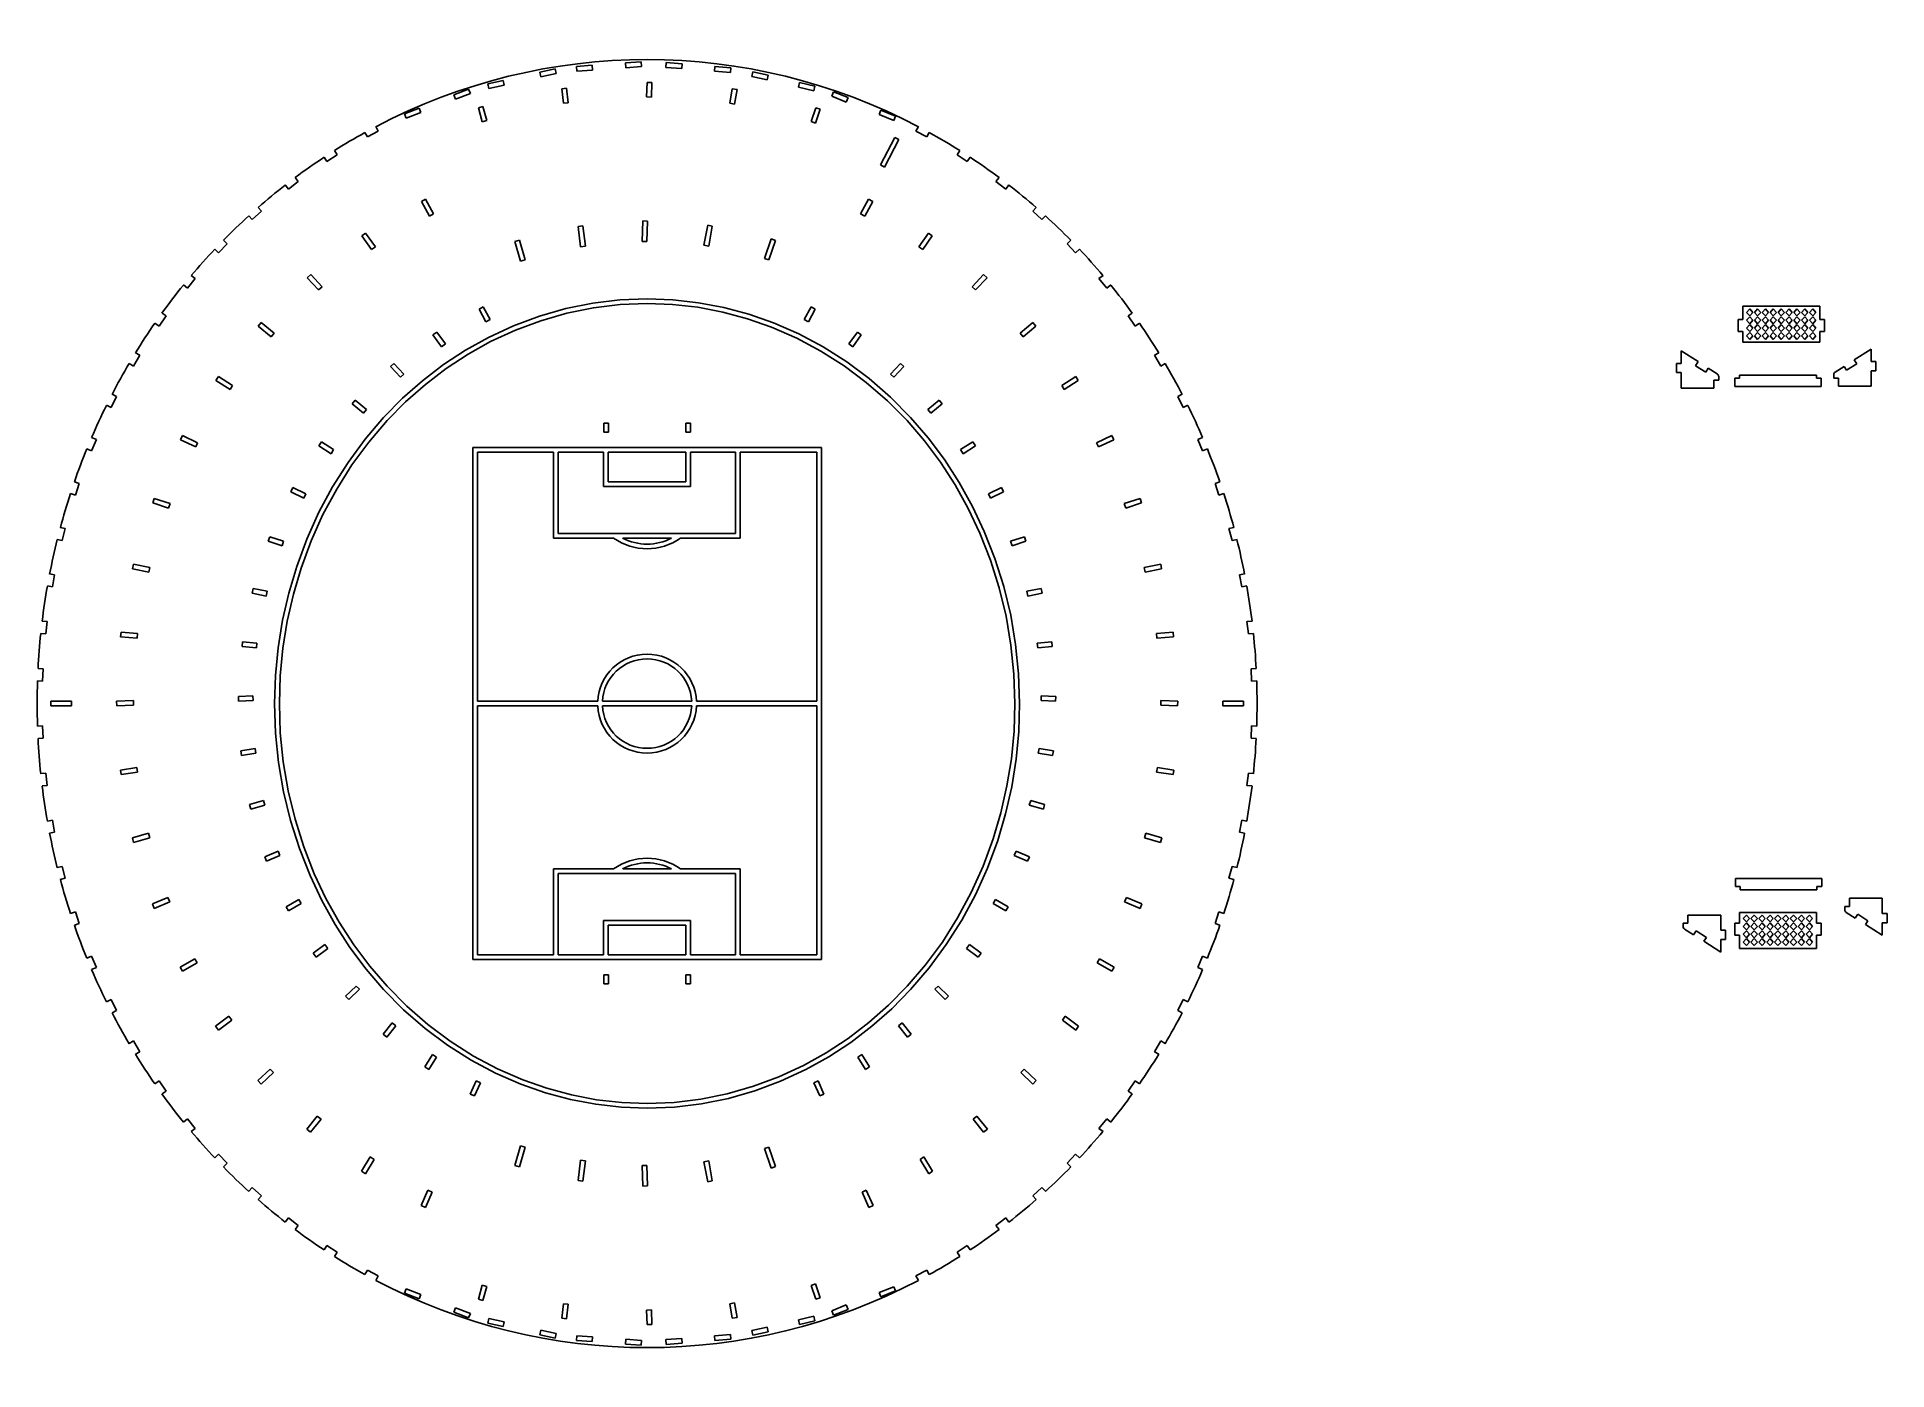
# Model space of a CAD drawing. Extents: x -458 to 716, y -303 to 544.
import ezdxf

# ---------------------------------------------------------------- set-up
doc = ezdxf.new("R2010")
doc.units = 0

msp = doc.modelspace()

# ---------------------------------------------------------------- linework, layer by layer
at = {"color": 7, "linetype": 'Continuous'}
for p, q in [((-129.3, 523.8), (-139, 521.6)), ((-139, 521.6), (-138.4, 518.6)), ((-138.4, 518.6), (-128.6, 520.8)), ((-128.6, 520.8), (-129.3, 523.8)), ((-105.7, 526), (-115.7, 525.3)), ((-115.7, 525.3), (-115.5, 522.3)), ((-115.5, 522.3), (-105.5, 523)), ((-105.5, 523), (-105.7, 526)), ((-74.7, 528.2), (-84.6, 527.5)), ((-84.6, 527.5), (-84.4, 524.5)), ((-84.4, 524.5), (-74.4, 525.2)), ((-74.4, 525.2), (-74.7, 528.2)), ((-58.7, 527.7), (-58.9, 524.7)), ((-58.9, 524.7), (-48.9, 523.9)), ((-48.7, 526.9), (-58.7, 527.7)), ((-48.9, 523.9), (-48.7, 526.9)), ((-27.8, 525.3), (-28, 522.3)), ((-28, 522.3), (-18, 521.5)), ((-17.8, 524.5), (-27.8, 525.3)), ((-18, 521.5), (-17.8, 524.5)), ((-3.7, 521.9), (-4.4, 519)), ((-4.4, 519), (5.3, 516.7)), ((6, 519.7), (-3.7, 521.9)), ((5.3, 516.7), (6, 519.7)), ((-184.2, 510.9), (-193.6, 507.3)), ((-193.6, 507.3), (-192.5, 504.5)), ((-192.5, 504.5), (-183.1, 508.1)), ((-183.1, 508.1), (-184.2, 510.9)), ((-162.3, 516.4), (-172, 514.2)), ((-172, 514.2), (-171.4, 511.3)), ((-171.4, 511.3), (-161.6, 513.5)), ((-161.6, 513.5), (-162.3, 516.4)), ((-122.1, 511.5), (-125.1, 511.1)), ((-125.1, 511.1), (-124, 501.9)), ((-121, 502.2), (-122.1, 511.5)), ((-70.9, 515.2), (-71.2, 505.9)), ((-71.2, 505.9), (-68.2, 505.8)), ((-67.9, 515.1), (-70.9, 515.2)), ((-68.2, 505.8), (-67.9, 515.1)), ((-16.8, 511.1), (-18.4, 502)), ((-13.8, 510.6), (-16.8, 511.1)), ((-15.5, 501.4), (-13.8, 510.6)), ((25.8, 515.1), (25.2, 512.2)), ((25.2, 512.2), (34.9, 509.9)), ((35.6, 512.8), (25.8, 515.1)), ((34.9, 509.9), (35.6, 512.8)), ((47.4, 509.2), (46.3, 506.4)), ((46.3, 506.4), (55.6, 502.7)), ((56.7, 505.5), (47.4, 509.2)), ((55.6, 502.7), (56.7, 505.5)), ((-215.7, 498.8), (-225, 495.2)), ((-225, 495.2), (-223.9, 492.4)), ((-223.9, 492.4), (-214.6, 496)), ((-214.6, 496), (-215.7, 498.8)), ((-175.1, 499.9), (-178, 499.1)), ((-178, 499.1), (-175.6, 490.1)), ((-172.7, 490.9), (-175.1, 499.9)), ((-124, 501.9), (-121, 502.2)), ((-18.4, 502), (-15.5, 501.4)), ((36.2, 499.1), (33.2, 490.3)), ((36, 489.3), (39, 498.1)), ((39, 498.1), (36.2, 499.1)), ((77.6, 497.5), (76.5, 494.7)), ((76.5, 494.7), (85.8, 491)), ((86.9, 493.8), (77.6, 497.5)), ((85.8, 491), (86.9, 493.8)), ((-250.1, 483.4), (-248.5, 480.5)), ((-248.5, 480.5), (-241.6, 484.2)), ((-241.6, 484.2), (-243.2, 487.1)), ((-175.6, 490.1), (-172.7, 490.9)), ((33.2, 490.3), (36, 489.3)), ((99.8, 484.2), (101.4, 487.1)), ((106.7, 480.5), (99.8, 484.2)), ((108.3, 483.4), (106.7, 480.5)), ((-267.6, 469.2), (-269.4, 471.9)), ((86.3, 480.2), (77.2, 462.7)), ((79.8, 461.3), (88.9, 478.8)), ((88.9, 478.8), (86.3, 480.2)), ((125.9, 469.2), (127.6, 471.9)), ((-276, 467.7), (-274.2, 464.9)), ((-274.2, 464.9), (-267.6, 469.2)), ((77.2, 462.7), (79.8, 461.3)), ((132.4, 464.9), (125.9, 469.2)), ((134.2, 467.7), (132.4, 464.9)), ((-300.6, 450), (-298.6, 447.4)), ((-298.6, 447.4), (-292.4, 452.2)), ((-292.4, 452.2), (-294.4, 454.8)), ((150.6, 452.2), (152.6, 454.8)), ((156.8, 447.4), (150.6, 452.2)), ((158.8, 450), (156.8, 447.4)), ((-315.7, 433.3), (-317.9, 435.7)), ((-214.1, 439.5), (-211.5, 440.9)), ((-209.1, 430.1), (-214.1, 439.5)), ((-211.5, 440.9), (-206.5, 431.6)), ((69.7, 440.9), (64.7, 431.6)), ((67.4, 430.1), (72.4, 439.5)), ((72.4, 439.5), (69.7, 440.9)), ((174, 433.3), (176.2, 435.7)), ((-323.8, 430.5), (-321.6, 428.1)), ((-321.6, 428.1), (-315.7, 433.3)), ((-206.5, 431.6), (-209.1, 430.1)), ((-111.7, 424), (-114.6, 423.7)), ((-114.6, 423.7), (-113.1, 410.8)), ((-110.1, 411.1), (-111.7, 424)), ((-73.6, 427.2), (-74, 414.2)), ((-70.6, 427.1), (-73.6, 427.2)), ((-71, 414.1), (-70.6, 427.1)), ((-32.4, 424.5), (-34.8, 411.7)), ((-29.5, 423.9), (-32.4, 424.5)), ((-31.8, 411.2), (-29.5, 423.9)), ((64.7, 431.6), (67.4, 430.1)), ((179.8, 428.1), (174, 433.3)), ((182, 430.5), (179.8, 428.1)), ((-343, 407), (-337.6, 412.7)), ((-337.6, 412.7), (-339.9, 414.9)), ((-252, 417.7), (-249.6, 419.4)), ((-245.8, 409.1), (-252, 417.7)), ((-249.6, 419.4), (-243.4, 410.8)), ((-151.9, 415), (-154.8, 414.2)), ((-154.8, 414.2), (-151.3, 401.6)), ((-148.4, 402.4), (-151.9, 415)), ((-113.1, 410.8), (-110.1, 411.1)), ((-74, 414.2), (-71, 414.1)), ((-34.8, 411.7), (-31.8, 411.2)), ((7.9, 415.7), (3.7, 403.4)), ((6.5, 402.5), (10.7, 414.8)), ((10.7, 414.8), (7.9, 415.7)), ((107.8, 419.4), (101.6, 410.8)), ((104.1, 409.1), (110.2, 417.7)), ((110.2, 417.7), (107.8, 419.4)), ((195.8, 412.7), (198.2, 414.9)), ((201.2, 407), (195.8, 412.7)), ((-345.4, 409.3), (-343, 407)), ((-243.4, 410.8), (-245.8, 409.1)), ((-151.3, 401.6), (-148.4, 402.4)), ((3.7, 403.4), (6.5, 402.5)), ((101.6, 410.8), (104.1, 409.1)), ((203.6, 409.3), (201.2, 407)), ((-362.8, 384.4), (-357.8, 390.5)), ((-357.8, 390.5), (-360.3, 392.5)), ((-286.7, 391.1), (-284.5, 393.2)), ((-279.5, 383.3), (-286.7, 391.1)), ((-284.5, 393.2), (-277.3, 385.4)), ((142.8, 393.2), (135.5, 385.4)), ((137.7, 383.3), (145, 391.1)), ((145, 391.1), (142.8, 393.2)), ((216, 390.5), (218.6, 392.5)), ((221, 384.4), (216, 390.5)), ((-365.3, 386.5), (-362.8, 384.4)), ((-277.3, 385.4), (-279.5, 383.3)), ((135.5, 385.4), (137.7, 383.3)), ((223.5, 386.5), (221, 384.4)), ((-376.3, 366.8), (-380.8, 360.3)), ((-378.9, 368.6), (-376.3, 366.8)), ((-177.6, 371.2), (-175, 372.7)), ((-173.3, 363.1), (-177.6, 371.2)), ((-175, 372.7), (-170.6, 364.5)), ((-170.6, 364.5), (-173.3, 363.1)), ((33.2, 372.7), (28.9, 364.5)), ((28.9, 364.5), (31.5, 363.1)), ((31.5, 363.1), (35.9, 371.2)), ((35.9, 371.2), (33.2, 372.7)), ((234.5, 366.8), (237.2, 368.6)), ((239, 360.3), (234.5, 366.8)), ((621.9, 364.6), (621.9, 356.9)), ((624.9, 364.6), (621.9, 364.6)), ((624.9, 373.1), (624.9, 364.6)), ((673.7, 373.1), (624.9, 373.1)), ((629.2, 371.3), (627.2, 369.1)), ((627.2, 369.1), (629.2, 366.9)), ((629.2, 366.3), (627.2, 364.1)), ((631.2, 369.1), (629.2, 371.3)), ((629.2, 366.9), (631.2, 369.1)), ((631.2, 364.1), (629.2, 366.3)), ((634.2, 371.3), (632.2, 369.1)), ((632.2, 369.1), (634.2, 366.9)), ((634.2, 366.3), (632.2, 364.1)), ((636.2, 369.1), (634.2, 371.3)), ((634.2, 366.9), (636.2, 369.1)), ((636.2, 364.1), (634.2, 366.3)), ((639.2, 371.3), (637.2, 369.1)), ((637.2, 369.1), (639.2, 366.9)), ((639.2, 366.3), (637.2, 364.1)), ((641.2, 369.1), (639.2, 371.3)), ((639.2, 366.9), (641.2, 369.1)), ((641.2, 364.1), (639.2, 366.3)), ((644.2, 371.3), (642.2, 369.1)), ((642.2, 369.1), (644.2, 366.9)), ((644.2, 366.3), (642.2, 364.1)), ((646.2, 369.1), (644.2, 371.3)), ((644.2, 366.9), (646.2, 369.1)), ((646.2, 364.1), (644.2, 366.3)), ((649.2, 371.3), (647.2, 369.1)), ((647.2, 369.1), (649.2, 366.9)), ((649.2, 366.3), (647.2, 364.1)), ((651.2, 369.1), (649.2, 371.3)), ((649.2, 366.9), (651.2, 369.1)), ((651.2, 364.1), (649.2, 366.3)), ((654.2, 371.3), (652.2, 369.1)), ((652.2, 369.1), (654.2, 366.9)), ((654.2, 366.3), (652.2, 364.1)), ((656.2, 369.1), (654.2, 371.3)), ((654.2, 366.9), (656.2, 369.1)), ((656.2, 364.1), (654.2, 366.3)), ((659.2, 371.3), (657.2, 369.1)), ((657.2, 369.1), (659.2, 366.9)), ((659.2, 366.3), (657.2, 364.1)), ((661.2, 369.1), (659.2, 371.3)), ((659.2, 366.9), (661.2, 369.1)), ((661.2, 364.1), (659.2, 366.3)), ((664.2, 371.3), (662.2, 369.1)), ((662.2, 369.1), (664.2, 366.9)), ((664.2, 366.3), (662.2, 364.1)), ((666.2, 369.1), (664.2, 371.3)), ((664.2, 366.9), (666.2, 369.1)), ((666.2, 364.1), (664.2, 366.3)), ((669.2, 371.3), (667.2, 369.1)), ((667.2, 369.1), (669.2, 366.9)), ((669.2, 366.3), (667.2, 364.1)), ((671.2, 369.1), (669.2, 371.3)), ((669.2, 366.9), (671.2, 369.1)), ((671.2, 364.1), (669.2, 366.3)), ((673.7, 364.6), (673.7, 373.1)), ((673.7, 364.6), (676.7, 364.6)), ((676.7, 356.9), (676.7, 364.6)), ((-380.8, 360.3), (-383.5, 362.2)), ((-317.8, 360.3), (-315.9, 362.6)), ((-309.6, 353.5), (-317.8, 360.3)), ((-315.9, 362.6), (-307.7, 355.8)), ((-307.7, 355.8), (-309.6, 353.5)), ((-206.9, 354.8), (-204.4, 356.6)), ((-201.5, 347.3), (-206.9, 354.8)), ((-204.4, 356.6), (-199, 349.1)), ((62.7, 356.6), (57.3, 349.1)), ((59.7, 347.3), (65.1, 354.8)), ((65.1, 354.8), (62.7, 356.6)), ((174.1, 362.6), (165.9, 355.8)), ((165.9, 355.8), (167.8, 353.5)), ((167.8, 353.5), (176, 360.3)), ((176, 360.3), (174.1, 362.6)), ((241.7, 362.2), (239, 360.3)), ((624.9, 356.9), (621.9, 356.9)), ((624.9, 356.9), (624.9, 350.2)), ((627.2, 364.1), (629.2, 361.9)), ((629.2, 361.3), (627.2, 359.1)), ((627.2, 359.1), (629.2, 356.9)), ((629.2, 356.3), (627.2, 354.1)), ((627.2, 354.1), (629.2, 351.9)), ((629.2, 361.9), (631.2, 364.1)), ((631.2, 359.1), (629.2, 361.3)), ((629.2, 356.9), (631.2, 359.1)), ((631.2, 354.1), (629.2, 356.3)), ((629.2, 351.9), (631.2, 354.1)), ((632.2, 364.1), (634.2, 361.9)), ((634.2, 361.3), (632.2, 359.1)), ((632.2, 359.1), (634.2, 356.9)), ((634.2, 356.3), (632.2, 354.1)), ((632.2, 354.1), (634.2, 351.9)), ((634.2, 361.9), (636.2, 364.1)), ((636.2, 359.1), (634.2, 361.3)), ((634.2, 356.9), (636.2, 359.1)), ((636.2, 354.1), (634.2, 356.3)), ((634.2, 351.9), (636.2, 354.1)), ((637.2, 364.1), (639.2, 361.9)), ((639.2, 361.3), (637.2, 359.1)), ((637.2, 359.1), (639.2, 356.9)), ((639.2, 356.3), (637.2, 354.1)), ((637.2, 354.1), (639.2, 351.9)), ((639.2, 361.9), (641.2, 364.1)), ((641.2, 359.1), (639.2, 361.3)), ((639.2, 356.9), (641.2, 359.1)), ((641.2, 354.1), (639.2, 356.3)), ((639.2, 351.9), (641.2, 354.1)), ((642.2, 364.1), (644.2, 361.9)), ((644.2, 361.3), (642.2, 359.1)), ((642.2, 359.1), (644.2, 356.9)), ((644.2, 356.3), (642.2, 354.1)), ((642.2, 354.1), (644.2, 351.9)), ((644.2, 361.9), (646.2, 364.1)), ((646.2, 359.1), (644.2, 361.3)), ((644.2, 356.9), (646.2, 359.1)), ((646.2, 354.1), (644.2, 356.3)), ((644.2, 351.9), (646.2, 354.1)), ((647.2, 364.1), (649.2, 361.9)), ((649.2, 361.3), (647.2, 359.1)), ((647.2, 359.1), (649.2, 356.9)), ((649.2, 356.3), (647.2, 354.1)), ((647.2, 354.1), (649.2, 351.9)), ((649.2, 361.9), (651.2, 364.1)), ((651.2, 359.1), (649.2, 361.3)), ((649.2, 356.9), (651.2, 359.1)), ((651.2, 354.1), (649.2, 356.3)), ((649.2, 351.9), (651.2, 354.1)), ((652.2, 364.1), (654.2, 361.9)), ((654.2, 361.3), (652.2, 359.1)), ((652.2, 359.1), (654.2, 356.9)), ((654.2, 356.3), (652.2, 354.1)), ((652.2, 354.1), (654.2, 351.9)), ((654.2, 361.9), (656.2, 364.1)), ((656.2, 359.1), (654.2, 361.3)), ((654.2, 356.9), (656.2, 359.1)), ((656.2, 354.1), (654.2, 356.3)), ((654.2, 351.9), (656.2, 354.1)), ((657.2, 364.1), (659.2, 361.9)), ((659.2, 361.3), (657.2, 359.1)), ((657.2, 359.1), (659.2, 356.9)), ((659.2, 356.3), (657.2, 354.1)), ((657.2, 354.1), (659.2, 351.9)), ((659.2, 361.9), (661.2, 364.1)), ((661.2, 359.1), (659.2, 361.3)), ((659.2, 356.9), (661.2, 359.1)), ((661.2, 354.1), (659.2, 356.3)), ((659.2, 351.9), (661.2, 354.1)), ((662.2, 364.1), (664.2, 361.9)), ((664.2, 361.3), (662.2, 359.1)), ((662.2, 359.1), (664.2, 356.9)), ((664.2, 356.3), (662.2, 354.1)), ((662.2, 354.1), (664.2, 351.9)), ((664.2, 361.9), (666.2, 364.1)), ((666.2, 359.1), (664.2, 361.3)), ((664.2, 356.9), (666.2, 359.1)), ((666.2, 354.1), (664.2, 356.3)), ((664.2, 351.9), (666.2, 354.1)), ((667.2, 364.1), (669.2, 361.9)), ((669.2, 361.3), (667.2, 359.1)), ((667.2, 359.1), (669.2, 356.9)), ((669.2, 356.3), (667.2, 354.1)), ((667.2, 354.1), (669.2, 351.9)), ((669.2, 361.9), (671.2, 364.1)), ((671.2, 359.1), (669.2, 361.3)), ((669.2, 356.9), (671.2, 359.1)), ((671.2, 354.1), (669.2, 356.3)), ((669.2, 351.9), (671.2, 354.1)), ((673.7, 356.9), (676.7, 356.9)), ((673.7, 350.2), (673.7, 356.9)), ((-392.9, 341.8), (-397, 335)), ((-395.7, 343.4), (-392.9, 341.8)), ((-199, 349.1), (-201.5, 347.3)), ((57.3, 349.1), (59.7, 347.3)), ((251.2, 341.8), (254, 343.4)), ((255.2, 335), (251.2, 341.8)), ((585.7, 336.6), (585.7, 344.6)), ((585.7, 344.6), (596.4, 337.8)), ((624.9, 350.2), (673.7, 350.2)), ((706.3, 345.8), (695.6, 338.9)), ((706.3, 337.8), (706.3, 345.8)), ((-397, 335), (-399.8, 336.7)), ((-233.8, 334.6), (-231.6, 336.6)), ((-227.5, 327.9), (-233.8, 334.6)), ((-231.6, 336.6), (-225.3, 329.9)), ((-225.3, 329.9), (-227.5, 327.9)), ((89.9, 336.6), (83.6, 329.9)), ((83.6, 329.9), (85.8, 327.9)), ((85.8, 327.9), (92.1, 334.6)), ((92.1, 334.6), (89.9, 336.6)), ((258, 336.7), (255.2, 335)), ((582.7, 336.6), (582.7, 330.8)), ((582.7, 336.6), (585.7, 336.6)), ((582.7, 330.8), (585.7, 330.8)), ((585.7, 321), (585.7, 330.8)), ((594.8, 335.2), (596.4, 337.8)), ((601.3, 331.1), (594.8, 335.2)), ((602.9, 333.6), (601.3, 331.1)), ((602.9, 333.6), (608.6, 330)), ((671.6, 329.3), (622.7, 329.3)), ((622.7, 329.3), (622.7, 327.2)), ((671.6, 329.3), (671.6, 327.2)), ((682.6, 329.5), (682.6, 327.3)), ((689.1, 334.8), (683.5, 331.2)), ((689.1, 334.8), (690.7, 332.3)), ((690.7, 332.3), (697.2, 336.4)), ((697.2, 336.4), (695.6, 338.9)), ((709.3, 337.8), (706.3, 337.8)), ((709.3, 331.9), (706.3, 331.9)), ((706.3, 322.2), (706.3, 331.9)), ((709.3, 331.9), (709.3, 337.8)), ((-344.7, 325.8), (-343.1, 328.3)), ((-335.7, 320.1), (-344.7, 325.8)), ((-343.1, 328.3), (-334.1, 322.6)), ((-334.1, 322.6), (-335.7, 320.1)), ((201.3, 328.3), (192.4, 322.6)), ((192.4, 322.6), (194, 320.1)), ((194, 320.1), (202.9, 325.8)), ((202.9, 325.8), (201.3, 328.3)), ((606.5, 321), (585.7, 321)), ((606.5, 326.1), (609.5, 326.1)), ((606.5, 326.1), (606.5, 321)), ((609.5, 328.3), (609.5, 326.1)), ((619.7, 327.2), (619.7, 322)), ((622.7, 327.2), (619.7, 327.2)), ((674.6, 322), (619.7, 322)), ((674.6, 327.2), (671.6, 327.2)), ((674.6, 322), (674.6, 327.2)), ((685.6, 327.3), (682.6, 327.3)), ((685.6, 322.2), (685.6, 327.3)), ((706.3, 322.2), (685.6, 322.2)), ((-411.2, 308.6), (-414.2, 310.1)), ((-407.7, 315.6), (-411.2, 308.6)), ((-410.6, 317.1), (-407.7, 315.6)), ((-258.1, 310.9), (-256.2, 313.3)), ((-251, 305.1), (-258.1, 310.9)), ((-256.2, 313.3), (-249.1, 307.4)), ((-249.1, 307.4), (-251, 305.1)), ((114.5, 313.3), (107.3, 307.4)), ((107.3, 307.4), (109.3, 305.1)), ((109.3, 305.1), (116.4, 310.9)), ((116.4, 310.9), (114.5, 313.3)), ((266, 315.6), (268.9, 317.1)), ((269.5, 308.6), (266, 315.6)), ((272.4, 310.1), (269.5, 308.6)), ((-95.3, 298.8), (-98.3, 298.8)), ((-98.3, 298.8), (-98.3, 292.9)), ((-95.3, 292.9), (-95.3, 298.8)), ((-43.4, 298.8), (-46.4, 298.8)), ((-46.4, 298.8), (-46.4, 292.9)), ((-43.4, 292.9), (-43.4, 298.8)), ((-423.6, 281.2), (-426.6, 282.4)), ((-423.6, 289.7), (-420.6, 288.4)), ((-420.6, 288.4), (-423.6, 281.2)), ((-367.1, 288.2), (-365.9, 290.9)), ((-357.5, 283.6), (-367.1, 288.2)), ((-365.9, 290.9), (-356.3, 286.3)), ((-356.3, 286.3), (-357.5, 283.6)), ((-279.3, 284.3), (-277.7, 286.8)), ((-271.6, 279.3), (-279.3, 284.3)), ((-277.7, 286.8), (-270, 281.9)), ((-181.6, 283.2), (39.8, 283.2)), ((-181.6, 283.2), (-181.6, -41.9)), ((-98.3, 292.9), (-95.3, 292.9)), ((-46.4, 292.9), (-43.4, 292.9)), ((39.8, 283.2), (39.8, -41.9)), ((136, 286.8), (128.2, 281.9)), ((129.8, 279.3), (137.6, 284.3)), ((137.6, 284.3), (136, 286.8)), ((224.1, 290.9), (214.5, 286.3)), ((214.5, 286.3), (215.8, 283.6)), ((215.8, 283.6), (225.4, 288.2)), ((225.4, 288.2), (224.1, 290.9)), ((278.8, 288.4), (281.8, 289.7)), ((281.8, 281.2), (278.8, 288.4)), ((284.9, 282.4), (281.8, 281.2)), ((-270, 281.9), (-271.6, 279.3)), ((-178.6, 280.2), (-178.6, 122.1)), ((-178.6, 280.2), (-130.4, 280.2)), ((-130.4, 280.2), (-130.4, 225.7)), ((-127.4, 280.2), (-127.4, 228.7)), ((-127.4, 280.2), (-98.6, 280.2)), ((-98.6, 280.2), (-98.6, 258.4)), ((-95.6, 280.2), (-95.6, 261.4)), ((-95.6, 280.2), (-46.4, 280.2)), ((-46.4, 261.4), (-46.4, 280.2)), ((-43.4, 280.2), (-14.8, 280.2)), ((-43.4, 258.4), (-43.4, 280.2)), ((-14.8, 228.7), (-14.8, 280.2)), ((-11.8, 225.7), (-11.8, 280.2)), ((-11.8, 280.2), (36.8, 280.2)), ((36.8, 280.2), (36.8, 122.1)), ((128.2, 281.9), (129.8, 279.3)), ((-434.5, 261.4), (-431.4, 260.4)), ((-431.4, 260.4), (-433.9, 253)), ((-95.6, 261.4), (-46.4, 261.4)), ((289.7, 260.4), (292.8, 261.4)), ((292.2, 253), (289.7, 260.4)), ((-433.9, 253), (-437, 254)), ((-384.8, 248.1), (-383.9, 250.9)), ((-374.8, 244.7), (-384.8, 248.1)), ((-383.9, 250.9), (-373.8, 247.6)), ((-373.8, 247.6), (-374.8, 244.7)), ((-297.2, 255), (-295.9, 257.8)), ((-288.8, 251.1), (-297.2, 255)), ((-295.9, 257.8), (-287.6, 253.8)), ((-287.6, 253.8), (-288.8, 251.1)), ((-98.6, 258.4), (-43.4, 258.4)), ((154.1, 257.8), (145.8, 253.8)), ((145.8, 253.8), (147.1, 251.1)), ((147.1, 251.1), (155.4, 255)), ((155.4, 255), (154.1, 257.8)), ((242.1, 250.9), (232.1, 247.6)), ((232.1, 247.6), (233, 244.7)), ((233, 244.7), (243.1, 248.1)), ((243.1, 248.1), (242.1, 250.9)), ((295.3, 254), (292.2, 253)), ((-442.2, 224.1), (-445.4, 224.9)), ((-443.5, 232.5), (-440.3, 231.7)), ((-440.3, 231.7), (-442.2, 224.1)), ((-311.4, 223.7), (-310.4, 226.6)), ((-302.6, 220.8), (-311.4, 223.7)), ((-310.4, 226.6), (-301.7, 223.7)), ((-301.7, 223.7), (-302.6, 220.8)), ((-130.4, 225.7), (-92.1, 225.7)), ((-127.4, 228.7), (-14.8, 228.7)), ((-86.4, 225.7), (-55.3, 225.7)), ((-49.7, 225.7), (-11.8, 225.7)), ((168.7, 226.6), (159.9, 223.7)), ((159.9, 223.7), (160.9, 220.8)), ((160.9, 220.8), (169.6, 223.7)), ((169.6, 223.7), (168.7, 226.6)), ((298.5, 231.7), (301.7, 232.5)), ((300.5, 224.1), (298.5, 231.7)), ((303.7, 224.9), (300.5, 224.1)), ((-450.3, 203), (-447.1, 202.4)), ((-447.1, 202.4), (-448.5, 194.7)), ((-397.6, 206.2), (-397, 209.1)), ((-387.2, 204), (-397.6, 206.2)), ((-397, 209.1), (-386.6, 207)), ((-386.6, 207), (-387.2, 204)), ((255.2, 209.1), (244.8, 207)), ((244.8, 207), (245.4, 204)), ((245.4, 204), (255.8, 206.2)), ((255.8, 206.2), (255.2, 209.1)), ((305.3, 202.4), (308.5, 203)), ((306.7, 194.7), (305.3, 202.4)), ((-448.5, 194.7), (-451.7, 195.3)), ((-321.7, 190.8), (-321.1, 193.7)), ((-312.7, 188.9), (-321.7, 190.8)), ((-321.1, 193.7), (-312.1, 191.9)), ((-312.1, 191.9), (-312.7, 188.9)), ((179.4, 193.7), (170.3, 191.9)), ((170.3, 191.9), (170.9, 188.9)), ((170.9, 188.9), (180, 190.8)), ((180, 190.8), (179.4, 193.7)), ((309.9, 195.3), (306.7, 194.7)), ((-452.6, 164.9), (-455.9, 165.2)), ((-455, 173), (-451.8, 172.7)), ((-451.8, 172.7), (-452.6, 164.9)), ((-405.2, 163), (-404.9, 166)), ((-404.9, 166), (-394.4, 165.1)), ((-394.4, 165.1), (-394.6, 162.1)), ((263.2, 166), (252.6, 165.1)), ((252.6, 165.1), (252.8, 162.1)), ((263.4, 163), (263.2, 166)), ((310, 172.7), (313.3, 173)), ((310.9, 164.9), (310, 172.7)), ((314.1, 165.2), (310.9, 164.9)), ((-394.6, 162.1), (-405.2, 163)), ((-328, 156.8), (-327.8, 159.8)), ((-318.8, 156.1), (-328, 156.8)), ((-327.8, 159.8), (-318.6, 159)), ((-318.6, 159), (-318.8, 156.1)), ((186, 159.8), (176.8, 159)), ((176.8, 159), (177.1, 156.1)), ((177.1, 156.1), (186.3, 156.8)), ((186.3, 156.8), (186, 159.8)), ((252.8, 162.1), (263.4, 163)), ((-457.6, 142.9), (-454.4, 142.7)), ((-454.4, 142.7), (-454.7, 134.9)), ((312.6, 142.7), (315.9, 142.9)), ((312.9, 134.9), (312.6, 142.7)), ((-454.7, 134.9), (-458, 135)), ((316.2, 135), (312.9, 134.9)), ((-449.5, 122.2), (-449.5, 119.2)), ((-436.4, 122.2), (-449.5, 122.2)), ((-436.4, 119.2), (-449.5, 119.2)), ((-436.4, 122.2), (-436.4, 119.2)), ((-407.7, 122.2), (-397.1, 122.6)), ((-407.6, 119.2), (-407.7, 122.2)), ((-397, 119.6), (-407.6, 119.2)), ((-397.1, 122.6), (-397, 119.6)), ((-330.4, 125.2), (-321.2, 125.6)), ((-330.3, 122.2), (-330.4, 125.2)), ((-321.1, 122.6), (-330.3, 122.2)), ((-321.2, 125.6), (-321.1, 122.6)), ((-178.6, 122.1), (-102.2, 122.1)), ((-178.6, 119.1), (-178.6, -38.9)), ((-178.6, 119.1), (-102.2, 119.1)), ((-99.2, 122.1), (-42.5, 122.1)), ((-99.2, 119.1), (-42.5, 119.1)), ((-39.5, 122.1), (36.8, 122.1)), ((-39.5, 119.1), (36.8, 119.1)), ((36.8, 119.1), (36.8, -38.9)), ((179.4, 125.6), (179.3, 122.6)), ((179.3, 122.6), (188.5, 122.2)), ((188.6, 125.2), (179.4, 125.6)), ((188.5, 122.2), (188.6, 125.2)), ((255.4, 122.6), (255.3, 119.6)), ((255.3, 119.6), (265.9, 119.2)), ((266, 122.2), (255.4, 122.6)), ((265.9, 119.2), (266, 122.2)), ((294.6, 122.2), (294.6, 119.2)), ((307.8, 122.2), (294.6, 122.2)), ((307.8, 119.2), (294.6, 119.2)), ((307.8, 122.2), (307.8, 119.2)), ((-458, 106.3), (-454.7, 106.4)), ((-454.7, 106.4), (-454.4, 98.6)), ((312.6, 98.6), (312.9, 106.4)), ((312.9, 106.4), (316.2, 106.3)), ((-454.4, 98.6), (-457.6, 98.4)), ((315.9, 98.4), (312.6, 98.6)), ((-328.9, 90.6), (-319.8, 92)), ((-328.4, 87.6), (-328.9, 90.6)), ((-319.3, 89), (-328.4, 87.6)), ((-319.8, 92), (-319.3, 89)), ((178, 92), (177.5, 89)), ((177.5, 89), (186.6, 87.6)), ((187.1, 90.6), (178, 92)), ((186.6, 87.6), (187.1, 90.6)), ((-455.9, 76.1), (-452.6, 76.4)), ((-452.6, 76.4), (-451.8, 68.6)), ((-405.3, 78.4), (-394.8, 80.1)), ((-404.9, 75.5), (-405.3, 78.4)), ((-394.4, 77.1), (-404.9, 75.5)), ((-394.8, 80.1), (-394.4, 77.1)), ((253.1, 80.1), (252.6, 77.1)), ((252.6, 77.1), (263.1, 75.5)), ((263.6, 78.4), (253.1, 80.1)), ((263.1, 75.5), (263.6, 78.4)), ((310, 68.6), (310.9, 76.4)), ((310.9, 76.4), (314.1, 76.1)), ((-451.8, 68.6), (-455, 68.3)), ((-323.3, 56.4), (-314.4, 59)), ((-314.4, 59), (-313.6, 56.1)), ((172.7, 59), (171.8, 56.1)), ((181.5, 56.4), (172.7, 59)), ((313.3, 68.3), (310, 68.6)), ((-322.5, 53.6), (-323.3, 56.4)), ((-313.6, 56.1), (-322.5, 53.6)), ((171.8, 56.1), (180.7, 53.6)), ((180.7, 53.6), (181.5, 56.4)), ((-451.7, 46), (-448.5, 46.6)), ((-447.1, 38.9), (-450.3, 38.3)), ((-448.5, 46.6), (-447.1, 38.9)), ((-397.7, 35.3), (-387.5, 38.2)), ((-396.9, 32.4), (-397.7, 35.3)), ((-386.7, 35.3), (-396.9, 32.4)), ((-387.5, 38.2), (-386.7, 35.3)), ((245.8, 38.2), (244.9, 35.3)), ((244.9, 35.3), (255.1, 32.4)), ((256, 35.3), (245.8, 38.2)), ((255.1, 32.4), (256, 35.3)), ((305.3, 38.9), (306.7, 46.6)), ((308.5, 38.3), (305.3, 38.9)), ((306.7, 46.6), (309.9, 46)), ((-313.6, 23.3), (-305.1, 26.8)), ((-304, 24.1), (-312.5, 20.5)), ((-305.1, 26.8), (-304, 24.1)), ((163.4, 26.8), (162.2, 24.1)), ((162.2, 24.1), (170.7, 20.5)), ((171.9, 23.3), (163.4, 26.8)), ((-445.4, 16.4), (-442.2, 17.2)), ((-442.2, 17.2), (-440.3, 9.6)), ((-312.5, 20.5), (-313.6, 23.3)), ((-130.4, 15.6), (-92.1, 15.6)), ((-130.4, -38.9), (-130.4, 15.6)), ((-127.4, 12.6), (-14.8, 12.6)), ((-127.4, -38.9), (-127.4, 12.6)), ((-86.4, 15.6), (-55.3, 15.6)), ((-49.7, 15.6), (-11.8, 15.6)), ((-14.8, 12.6), (-14.8, -38.9)), ((-11.8, 15.6), (-11.8, -38.9)), ((170.7, 20.5), (171.9, 23.3)), ((298.5, 9.6), (300.5, 17.2)), ((300.5, 17.2), (303.7, 16.4)), ((-440.3, 9.6), (-443.5, 8.8)), ((301.7, 8.8), (298.5, 9.6)), ((620.1, 4.4), (620.1, 9.5)), ((674.9, 9.5), (620.1, 9.5)), ((623.1, 4.4), (620.1, 4.4)), ((623.1, 2.3), (623.1, 4.4)), ((671.9, 2.3), (623.1, 2.3)), ((674.9, 4.4), (671.9, 4.4)), ((671.9, 2.3), (671.9, 4.4)), ((674.9, 9.5), (674.9, 4.4)), ((-437, -12.7), (-433.9, -11.7)), ((-433.9, -11.7), (-431.4, -19.1)), ((-385, -6.7), (-375.2, -2.6)), ((-383.8, -9.5), (-385, -6.7)), ((-374, -5.3), (-383.8, -9.5)), ((-375.2, -2.6), (-374, -5.3)), ((-300.1, -8.4), (-292.1, -3.8)), ((-298.6, -11), (-300.1, -8.4)), ((-290.6, -6.4), (-298.6, -11)), ((-292.1, -3.8), (-290.6, -6.4)), ((150.4, -3.8), (148.9, -6.4)), ((148.9, -6.4), (156.9, -11)), ((158.4, -8.4), (150.4, -3.8)), ((156.9, -11), (158.4, -8.4)), ((233.5, -2.6), (232.3, -5.3)), ((232.3, -5.3), (242.1, -9.5)), ((243.3, -6.7), (233.5, -2.6)), ((242.1, -9.5), (243.3, -6.7)), ((289.7, -19.1), (292.2, -11.7)), ((292.2, -11.7), (295.3, -12.7)), ((689.6, -10.3), (689.6, -8.2)), ((692.6, -8.2), (689.6, -8.2)), ((692.6, -3.1), (692.6, -8.2)), ((713.4, -3.1), (692.6, -3.1)), ((713.4, -3.1), (713.4, -12.8)), ((-431.4, -19.1), (-434.5, -20.1)), ((-98.6, -17.1), (-43.4, -17.1)), ((-98.6, -38.9), (-98.6, -17.1)), ((-95.6, -20.1), (-46.4, -20.1)), ((-95.6, -38.9), (-95.6, -20.1)), ((-46.4, -20.1), (-46.4, -38.9)), ((-43.4, -17.1), (-43.4, -38.9)), ((292.8, -20.1), (289.7, -19.1)), ((587, -21), (587, -18.8)), ((590, -18.8), (587, -18.8)), ((593.6, -26.2), (587.9, -22.6)), ((590, -13.7), (590, -18.8)), ((610.8, -13.7), (590, -13.7)), ((610.8, -13.7), (610.8, -23.4)), ((613.8, -23.4), (610.8, -23.4)), ((613.8, -23.4), (613.8, -29.3)), ((619.7, -26.5), (619.7, -18.8)), ((622.7, -18.8), (619.7, -18.8)), ((622.7, -18.8), (622.7, -12.1)), ((622.7, -12.1), (671.6, -12.1)), ((625, -15.9), (627.1, -13.7)), ((627.1, -18.1), (625, -15.9)), ((625, -20.9), (627.1, -18.7)), ((627.1, -23.1), (625, -20.9)), ((627.1, -13.7), (629.1, -15.9)), ((629.1, -15.9), (627.1, -18.1)), ((627.1, -18.7), (629.1, -20.9)), ((629.1, -20.9), (627.1, -23.1)), ((630, -15.9), (632.1, -13.7)), ((632.1, -18.1), (630, -15.9)), ((630, -20.9), (632.1, -18.7)), ((632.1, -23.1), (630, -20.9)), ((632.1, -13.7), (634.1, -15.9)), ((634.1, -15.9), (632.1, -18.1)), ((632.1, -18.7), (634.1, -20.9)), ((634.1, -20.9), (632.1, -23.1)), ((635, -15.9), (637.1, -13.7)), ((637.1, -18.1), (635, -15.9)), ((635, -20.9), (637.1, -18.7)), ((637.1, -23.1), (635, -20.9)), ((637.1, -13.7), (639.1, -15.9)), ((639.1, -15.9), (637.1, -18.1)), ((637.1, -18.7), (639.1, -20.9)), ((639.1, -20.9), (637.1, -23.1)), ((640, -15.9), (642.1, -13.7)), ((642.1, -18.1), (640, -15.9)), ((640, -20.9), (642.1, -18.7)), ((642.1, -23.1), (640, -20.9)), ((642.1, -13.7), (644.1, -15.9)), ((644.1, -15.9), (642.1, -18.1)), ((642.1, -18.7), (644.1, -20.9)), ((644.1, -20.9), (642.1, -23.1)), ((645, -15.9), (647.1, -13.7)), ((647.1, -18.1), (645, -15.9)), ((645, -20.9), (647.1, -18.7)), ((647.1, -23.1), (645, -20.9)), ((647.1, -13.7), (649.1, -15.9)), ((649.1, -15.9), (647.1, -18.1)), ((647.1, -18.7), (649.1, -20.9)), ((649.1, -20.9), (647.1, -23.1)), ((650, -15.9), (652.1, -13.7)), ((652.1, -18.1), (650, -15.9)), ((650, -20.9), (652.1, -18.7)), ((652.1, -23.1), (650, -20.9)), ((652.1, -13.7), (654.1, -15.9)), ((654.1, -15.9), (652.1, -18.1)), ((652.1, -18.7), (654.1, -20.9)), ((654.1, -20.9), (652.1, -23.1)), ((655, -15.9), (657.1, -13.7)), ((657.1, -18.1), (655, -15.9)), ((655, -20.9), (657.1, -18.7)), ((657.1, -23.1), (655, -20.9)), ((657.1, -13.7), (659.1, -15.9)), ((659.1, -15.9), (657.1, -18.1)), ((657.1, -18.7), (659.1, -20.9)), ((659.1, -20.9), (657.1, -23.1)), ((660, -15.9), (662.1, -13.7)), ((662.1, -18.1), (660, -15.9)), ((660, -20.9), (662.1, -18.7)), ((662.1, -23.1), (660, -20.9)), ((662.1, -13.7), (664.1, -15.9)), ((664.1, -15.9), (662.1, -18.1)), ((662.1, -18.7), (664.1, -20.9)), ((664.1, -20.9), (662.1, -23.1)), ((665, -15.9), (667.1, -13.7)), ((667.1, -18.1), (665, -15.9)), ((665, -20.9), (667.1, -18.7)), ((667.1, -23.1), (665, -20.9)), ((667.1, -13.7), (669.1, -15.9)), ((669.1, -15.9), (667.1, -18.1)), ((667.1, -18.7), (669.1, -20.9)), ((669.1, -20.9), (667.1, -23.1)), ((671.6, -12.1), (671.6, -18.8)), ((671.6, -18.8), (674.6, -18.8)), ((674.6, -18.8), (674.6, -26.5)), ((696.2, -15.6), (690.5, -12)), ((696.2, -15.6), (697.8, -13.1)), ((697.8, -13.1), (704.3, -17.3)), ((704.3, -17.3), (702.7, -19.8)), ((713.4, -26.6), (702.7, -19.8)), ((716.4, -12.8), (713.4, -12.8)), ((713.4, -18.6), (713.4, -26.6)), ((716.4, -18.6), (713.4, -18.6)), ((716.4, -12.8), (716.4, -18.6)), ((-282.9, -38), (-275.5, -32.5)), ((-273.7, -34.9), (-281.1, -40.4)), ((-275.5, -32.5), (-273.7, -34.9)), ((133.8, -32.5), (132, -34.9)), ((132, -34.9), (139.4, -40.4)), ((141.2, -38), (133.8, -32.5)), ((593.6, -26.2), (595.2, -23.7)), ((595.2, -23.7), (601.7, -27.9)), ((601.7, -27.9), (600.1, -30.4)), ((610.8, -37.3), (600.1, -30.4)), ((613.8, -29.3), (610.8, -29.3)), ((610.8, -29.3), (610.8, -37.3)), ((622.7, -26.5), (619.7, -26.5)), ((622.7, -35), (622.7, -26.5)), ((671.6, -35), (622.7, -35)), ((625, -25.9), (627.1, -23.7)), ((627.1, -28.1), (625, -25.9)), ((625, -30.9), (627.1, -28.7)), ((627.1, -33.1), (625, -30.9)), ((627.1, -23.7), (629.1, -25.9)), ((629.1, -25.9), (627.1, -28.1)), ((627.1, -28.7), (629.1, -30.9)), ((629.1, -30.9), (627.1, -33.1)), ((630, -25.9), (632.1, -23.7)), ((632.1, -28.1), (630, -25.9)), ((630, -30.9), (632.1, -28.7)), ((632.1, -33.1), (630, -30.9)), ((632.1, -23.7), (634.1, -25.9)), ((634.1, -25.9), (632.1, -28.1)), ((632.1, -28.7), (634.1, -30.9)), ((634.1, -30.9), (632.1, -33.1)), ((635, -25.9), (637.1, -23.7)), ((637.1, -28.1), (635, -25.9)), ((635, -30.9), (637.1, -28.7)), ((637.1, -33.1), (635, -30.9)), ((637.1, -23.7), (639.1, -25.9)), ((639.1, -25.9), (637.1, -28.1)), ((637.1, -28.7), (639.1, -30.9)), ((639.1, -30.9), (637.1, -33.1)), ((640, -25.9), (642.1, -23.7)), ((642.1, -28.1), (640, -25.9)), ((640, -30.9), (642.1, -28.7)), ((642.1, -33.1), (640, -30.9)), ((642.1, -23.7), (644.1, -25.9)), ((644.1, -25.9), (642.1, -28.1)), ((642.1, -28.7), (644.1, -30.9)), ((644.1, -30.9), (642.1, -33.1)), ((645, -25.9), (647.1, -23.7)), ((647.1, -28.1), (645, -25.9)), ((645, -30.9), (647.1, -28.7)), ((647.1, -33.1), (645, -30.9)), ((647.1, -23.7), (649.1, -25.9)), ((649.1, -25.9), (647.1, -28.1)), ((647.1, -28.7), (649.1, -30.9)), ((649.1, -30.9), (647.1, -33.1)), ((650, -25.9), (652.1, -23.7)), ((652.1, -28.1), (650, -25.9)), ((650, -30.9), (652.1, -28.7)), ((652.1, -33.1), (650, -30.9)), ((652.1, -23.7), (654.1, -25.9)), ((654.1, -25.9), (652.1, -28.1)), ((652.1, -28.7), (654.1, -30.9)), ((654.1, -30.9), (652.1, -33.1)), ((655, -25.9), (657.1, -23.7)), ((657.1, -28.1), (655, -25.9)), ((655, -30.9), (657.1, -28.7)), ((657.1, -33.1), (655, -30.9)), ((657.1, -23.7), (659.1, -25.9)), ((659.1, -25.9), (657.1, -28.1)), ((657.1, -28.7), (659.1, -30.9)), ((659.1, -30.9), (657.1, -33.1)), ((660, -25.9), (662.1, -23.7)), ((662.1, -28.1), (660, -25.9)), ((660, -30.9), (662.1, -28.7)), ((662.1, -33.1), (660, -30.9)), ((662.1, -23.7), (664.1, -25.9)), ((664.1, -25.9), (662.1, -28.1)), ((662.1, -28.7), (664.1, -30.9)), ((664.1, -30.9), (662.1, -33.1)), ((665, -25.9), (667.1, -23.7)), ((667.1, -28.1), (665, -25.9)), ((665, -30.9), (667.1, -28.7)), ((667.1, -33.1), (665, -30.9)), ((667.1, -23.7), (669.1, -25.9)), ((669.1, -25.9), (667.1, -28.1)), ((667.1, -28.7), (669.1, -30.9)), ((669.1, -30.9), (667.1, -33.1)), ((671.6, -26.5), (674.6, -26.5)), ((671.6, -26.5), (671.6, -35)), ((-426.6, -41.1), (-423.6, -39.9)), ((-423.6, -39.9), (-420.6, -47.1)), ((-367.3, -46.8), (-358.1, -41.5)), ((-365.8, -49.4), (-367.3, -46.8)), ((-356.6, -44.1), (-365.8, -49.4)), ((-358.1, -41.5), (-356.6, -44.1)), ((-281.1, -40.4), (-282.9, -38)), ((-181.6, -41.9), (39.8, -41.9)), ((-178.6, -38.9), (-130.4, -38.9)), ((-127.4, -38.9), (-98.6, -38.9)), ((-95.6, -38.9), (-46.4, -38.9)), ((-43.4, -38.9), (-14.8, -38.9)), ((-11.8, -38.9), (36.8, -38.9)), ((139.4, -40.4), (141.2, -38)), ((216.3, -41.5), (214.9, -44.1)), ((214.9, -44.1), (224.1, -49.4)), ((225.6, -46.8), (216.3, -41.5)), ((224.1, -49.4), (225.6, -46.8)), ((278.8, -47.1), (281.8, -39.9)), ((281.8, -39.9), (284.9, -41.1)), ((-420.6, -47.1), (-423.6, -48.4)), ((-98.3, -51.6), (-98.3, -57.5)), ((-95.3, -51.6), (-98.3, -51.6)), ((-98.3, -57.5), (-95.3, -57.5)), ((-95.3, -57.5), (-95.3, -51.6)), ((-46.4, -51.6), (-46.4, -57.5)), ((-43.4, -51.6), (-46.4, -51.6)), ((-46.4, -57.5), (-43.4, -57.5)), ((-43.4, -57.5), (-43.4, -51.6)), ((281.8, -48.4), (278.8, -47.1)), ((-414.2, -68.8), (-411.2, -67.3)), ((-411.2, -67.3), (-407.7, -74.3)), ((-262.3, -65.2), (-255.6, -58.8)), ((-260.2, -67.3), (-262.3, -65.2)), ((-253.6, -60.9), (-260.2, -67.3)), ((-255.6, -58.8), (-253.6, -60.9)), ((113.9, -58.8), (111.8, -60.9)), ((111.8, -60.9), (118.4, -67.3)), ((120.5, -65.2), (113.9, -58.8)), ((118.4, -67.3), (120.5, -65.2)), ((266, -74.3), (269.5, -67.3)), ((269.5, -67.3), (272.4, -68.8)), ((-407.7, -74.3), (-410.6, -75.8)), ((-344.9, -84.4), (-336.4, -78)), ((-334.6, -80.4), (-343.1, -86.8)), ((-336.4, -78), (-334.6, -80.4)), ((-238.5, -89.4), (-232.8, -82.2)), ((-232.8, -82.2), (-230.4, -84.1)), ((91, -82.2), (88.7, -84.1)), ((96.8, -89.4), (91, -82.2)), ((194.6, -78), (192.8, -80.4)), ((192.8, -80.4), (201.3, -86.8)), ((203.1, -84.4), (194.6, -78)), ((268.9, -75.8), (266, -74.3)), ((-399.8, -95.4), (-397, -93.7)), ((-397, -93.7), (-392.9, -100.5)), ((-343.1, -86.8), (-344.9, -84.4)), ((-236.2, -91.3), (-238.5, -89.4)), ((-230.4, -84.1), (-236.2, -91.3)), ((88.7, -84.1), (94.4, -91.3)), ((94.4, -91.3), (96.8, -89.4)), ((201.3, -86.8), (203.1, -84.4)), ((251.2, -100.5), (255.2, -93.7)), ((255.2, -93.7), (258, -95.4)), ((-392.9, -100.5), (-395.7, -102.1)), ((-212, -110.2), (-207.2, -102.4)), ((-204.7, -103.9), (-209.5, -111.8)), ((-207.2, -102.4), (-204.7, -103.9)), ((65.5, -102.4), (62.9, -103.9)), ((62.9, -103.9), (67.7, -111.8)), ((70.3, -110.2), (65.5, -102.4)), ((254, -102.1), (251.2, -100.5)), ((-318, -118.9), (-310.3, -111.6)), ((-308.2, -113.7), (-315.9, -121.1)), ((-310.3, -111.6), (-308.2, -113.7)), ((-209.5, -111.8), (-212, -110.2)), ((67.7, -111.8), (70.3, -110.2)), ((168.6, -111.6), (166.5, -113.7)), ((166.5, -113.7), (174.1, -121.1)), ((176.2, -118.9), (168.6, -111.6)), ((-383.5, -120.9), (-380.8, -119)), ((-380.8, -119), (-376.3, -125.5)), ((-376.3, -125.5), (-378.9, -127.3)), ((-315.9, -121.1), (-318, -118.9)), ((-183.2, -127.4), (-179.5, -119)), ((-180.4, -128.6), (-183.2, -127.4)), ((-176.7, -120.2), (-180.4, -128.6)), ((-179.5, -119), (-176.7, -120.2)), ((37.7, -119), (35, -120.2)), ((35, -120.2), (38.7, -128.6)), ((41.4, -127.4), (37.7, -119)), ((38.7, -128.6), (41.4, -127.4)), ((174.1, -121.1), (176.2, -118.9)), ((234.5, -125.5), (239, -119)), ((237.2, -127.3), (234.5, -125.5)), ((239, -119), (241.7, -120.9)), ((-365.3, -145.2), (-362.8, -143.1)), ((-362.8, -143.1), (-357.8, -149.2)), ((-357.8, -149.2), (-360.3, -151.2)), ((-286.9, -149.8), (-280.3, -141.5)), ((-284.6, -151.7), (-286.9, -149.8)), ((-277.9, -143.4), (-284.6, -151.7)), ((-280.3, -141.5), (-277.9, -143.4)), ((138.5, -141.5), (136.2, -143.4)), ((136.2, -143.4), (142.8, -151.7)), ((145.2, -149.8), (138.5, -141.5)), ((142.8, -151.7), (145.2, -149.8)), ((216, -149.2), (221, -143.1)), ((218.6, -151.2), (216, -149.2)), ((221, -143.1), (223.5, -145.2)), ((-154.8, -172.9), (-151.3, -160.3)), ((-148.4, -161.1), (-151.9, -173.7)), ((-151.3, -160.3), (-148.4, -161.1)), ((3.7, -162.1), (6.5, -161.2)), ((7.9, -174.4), (3.7, -162.1)), ((6.5, -161.2), (10.7, -173.5)), ((-345.4, -168), (-343, -165.7)), ((-343, -165.7), (-337.6, -171.4)), ((-337.6, -171.4), (-339.9, -173.6)), ((-252.2, -176.4), (-246.7, -167.3)), ((-244.1, -168.9), (-249.6, -178)), ((-246.7, -167.3), (-244.1, -168.9)), ((-151.9, -173.7), (-154.8, -172.9)), ((-114.6, -182.4), (-113.1, -169.5)), ((-113.1, -169.5), (-110.1, -169.8)), ((-110.1, -169.8), (-111.7, -182.7)), ((-74, -172.9), (-71, -172.8)), ((-73.6, -185.9), (-74, -172.9)), ((-71, -172.8), (-70.6, -185.8)), ((-34.8, -170.4), (-31.8, -169.9)), ((-32.4, -183.2), (-34.8, -170.4)), ((-31.8, -169.9), (-29.5, -182.6)), ((10.7, -173.5), (7.9, -174.4)), ((104.9, -167.3), (102.4, -168.9)), ((102.4, -168.9), (107.9, -178)), ((110.4, -176.4), (104.9, -167.3)), ((195.8, -171.4), (201.2, -165.7)), ((198.2, -173.6), (195.8, -171.4)), ((201.2, -165.7), (203.6, -168)), ((-323.8, -189.2), (-321.6, -186.8)), ((-321.6, -186.8), (-315.7, -192)), ((-249.6, -178), (-252.2, -176.4)), ((-111.7, -182.7), (-114.6, -182.4)), ((-70.6, -185.8), (-73.6, -185.9)), ((-29.5, -182.6), (-32.4, -183.2)), ((107.9, -178), (110.4, -176.4)), ((174, -192), (179.8, -186.8)), ((179.8, -186.8), (182, -189.2)), ((-315.7, -192), (-317.9, -194.4)), ((-214.3, -198.3), (-210.1, -188.5)), ((-211.6, -199.5), (-214.3, -198.3)), ((-207.3, -189.7), (-211.6, -199.5)), ((-210.1, -188.5), (-207.3, -189.7)), ((68.3, -188.5), (65.6, -189.7)), ((65.6, -189.7), (69.8, -199.5)), ((72.6, -198.3), (68.3, -188.5)), ((69.8, -199.5), (72.6, -198.3)), ((176.2, -194.4), (174, -192)), ((-300.6, -208.7), (-298.6, -206.1)), ((-298.6, -206.1), (-292.4, -210.9)), ((-292.4, -210.9), (-294.4, -213.5)), ((150.6, -210.9), (156.8, -206.1)), ((152.6, -213.5), (150.6, -210.9)), ((156.8, -206.1), (158.8, -208.7)), ((-276, -226.4), (-274.2, -223.6)), ((-274.2, -223.6), (-267.6, -227.9)), ((-267.6, -227.9), (-269.4, -230.6)), ((125.9, -227.9), (132.4, -223.6)), ((127.6, -230.6), (125.9, -227.9)), ((132.4, -223.6), (134.2, -226.4)), ((-250.1, -242.1), (-248.5, -239.2)), ((-248.5, -239.2), (-241.6, -242.9)), ((-241.6, -242.9), (-243.2, -245.8)), ((99.8, -242.9), (106.7, -239.2)), ((101.4, -245.8), (99.8, -242.9)), ((106.7, -239.2), (108.3, -242.1)), ((-223.9, -251.1), (-225, -253.9)), ((-225, -253.9), (-215.7, -257.5)), ((-214.6, -254.7), (-223.9, -251.1)), ((-215.7, -257.5), (-214.6, -254.7)), ((-178, -257.8), (-175.6, -248.8)), ((-175.1, -258.6), (-178, -257.8)), ((-175.6, -248.8), (-172.7, -249.6)), ((-172.7, -249.6), (-175.1, -258.6)), ((33.2, -249), (36, -248)), ((36.2, -257.8), (33.2, -249)), ((36, -248), (39, -256.8)), ((39, -256.8), (36.2, -257.8)), ((85.8, -249.8), (76.5, -253.4)), ((76.5, -253.4), (77.6, -256.2)), ((77.6, -256.2), (86.9, -252.5)), ((86.9, -252.5), (85.8, -249.8)), ((-192.5, -263.2), (-193.6, -266)), ((-193.6, -266), (-184.2, -269.6)), ((-183.1, -266.8), (-192.5, -263.2)), ((-184.2, -269.6), (-183.1, -266.8)), ((-171.4, -270), (-172, -272.9)), ((-161.6, -272.2), (-171.4, -270)), ((-125.1, -269.8), (-124, -260.6)), ((-122.1, -270.2), (-125.1, -269.8)), ((-124, -260.6), (-121, -260.9)), ((-121, -260.9), (-122.1, -270.2)), ((-71.2, -264.6), (-68.2, -264.5)), ((-70.9, -273.9), (-71.2, -264.6)), ((-68.2, -264.5), (-67.9, -273.8)), ((-18.4, -260.7), (-15.5, -260.1)), ((-16.8, -269.8), (-18.4, -260.7)), ((-13.8, -269.3), (-16.8, -269.8)), ((-15.5, -260.1), (-13.8, -269.3)), ((34.9, -268.6), (25.2, -270.9)), ((35.6, -271.5), (34.9, -268.6)), ((55.6, -261.4), (46.3, -265.1)), ((46.3, -265.1), (47.4, -267.9)), ((47.4, -267.9), (56.7, -264.2)), ((56.7, -264.2), (55.6, -261.4)), ((-172, -272.9), (-162.3, -275.1)), ((-162.3, -275.1), (-161.6, -272.2)), ((-138.4, -277.3), (-139, -280.3)), ((-139, -280.3), (-129.3, -282.5)), ((-128.6, -279.5), (-138.4, -277.3)), ((-129.3, -282.5), (-128.6, -279.5)), ((-115.5, -281), (-115.7, -284)), ((-105.5, -281.7), (-115.5, -281)), ((-105.7, -284.7), (-105.5, -281.7)), ((-67.9, -273.8), (-70.9, -273.9)), ((-18, -280.2), (-28, -281)), ((-28, -281), (-27.8, -284)), ((-17.8, -283.2), (-18, -280.2)), ((5.3, -275.4), (-4.4, -277.7)), ((-4.4, -277.7), (-3.7, -280.6)), ((-3.7, -280.6), (6, -278.4)), ((6, -278.4), (5.3, -275.4)), ((25.2, -270.9), (25.8, -273.8)), ((25.8, -273.8), (35.6, -271.5)), ((-115.7, -284), (-105.7, -284.7)), ((-84.4, -283.2), (-84.6, -286.2)), ((-84.6, -286.2), (-74.7, -286.9)), ((-74.4, -283.9), (-84.4, -283.2)), ((-74.7, -286.9), (-74.4, -283.9)), ((-48.9, -282.6), (-58.9, -283.4)), ((-58.9, -283.4), (-58.7, -286.4)), ((-58.7, -286.4), (-48.7, -285.6)), ((-48.7, -285.6), (-48.9, -282.6)), ((-27.8, -284), (-17.8, -283.2))]:
    msp.add_line(p, q, dxfattribs=at)
at = {"color": 7, "linetype": 'Continuous', "flags": 128}
for points in [[(-70.9, 377.7), (-88.2, 377), (-105.4, 374.9), (-122.5, 371.5), (-139.3, 366.7), (-155.7, 360.6), (-171.6, 353.2), (-186.2, 345.1), (-200.2, 335.9), (-213.5, 325.7), (-226.2, 314.5), (-238.2, 302.3), (-250, 288.5), (-260.8, 273.8), (-270.6, 258.3), (-279.3, 242.1), (-287, 225.1), (-293.4, 207.7), (-298.4, 190.8), (-302.3, 173.5), (-305.1, 156), (-306.8, 138.4), (-307.4, 120.6), (-306.8, 101.8), (-304.9, 83.1), (-301.7, 64.6), (-297.3, 46.4), (-291.7, 28.6), (-284.9, 11.3), (-277.4, -4.5), (-269, -19.7), (-259.6, -34.3), (-249.3, -48.1), (-238.2, -61.1), (-225.5, -73.9), (-211.9, -85.7), (-197.7, -96.3), (-182.7, -105.8), (-167.1, -114.1), (-151, -121.2), (-135.5, -126.6), (-119.6, -130.9), (-103.5, -133.9), (-87.2, -135.8), (-70.9, -136.4), (-53.5, -135.7), (-36.3, -133.6), (-19.3, -130.2), (-2.5, -125.4), (13.9, -119.3), (29.9, -111.9), (44.4, -103.8), (58.4, -94.6), (71.8, -84.4), (84.5, -73.2), (96.4, -61.1), (108.2, -47.2), (119, -32.5), (128.9, -17), (137.6, -0.8), (145.2, 16.1), (151.7, 33.6), (156.7, 50.5), (160.6, 67.8), (163.4, 85.2), (165.1, 102.9), (165.6, 120.6), (165, 139.5), (163.1, 158.2), (160, 176.7), (155.6, 194.9), (149.9, 212.7), (143.2, 230), (135.7, 245.8), (127.2, 261), (117.9, 275.6), (107.6, 289.4), (96.4, 302.3), (83.7, 315.2), (70.2, 327), (55.9, 337.6), (40.9, 347.1), (25.4, 355.4), (9.3, 362.5), (-6.3, 367.9), (-22.2, 372.2), (-38.3, 375.2), (-54.5, 377.1), (-70.9, 377.7)], [(-70.9, 374.7), (-88, 374), (-105, 372), (-121.8, 368.6), (-138.3, 363.8), (-154.5, 357.8), (-170.3, 350.5), (-184.6, 342.5), (-198.4, 333.4), (-211.6, 323.3), (-224.2, 312.3), (-236, 300.3), (-247.6, 286.7), (-258.3, 272.2), (-268, 256.8), (-276.7, 240.7), (-284.2, 224), (-290.6, 206.7), (-295.5, 190), (-299.4, 173), (-302.2, 155.7), (-303.8, 138.2), (-304.4, 120.6), (-303.8, 102), (-301.9, 83.5), (-298.8, 65.2), (-294.4, 47.2), (-288.9, 29.6), (-282.2, 12.4), (-274.8, -3.2), (-266.4, -18.2), (-257.1, -32.6), (-247, -46.2), (-236, -59), (-223.4, -71.7), (-210.1, -83.3), (-196, -93.9), (-181.2, -103.3), (-165.8, -111.4), (-149.9, -118.4), (-134.6, -123.7), (-118.9, -127.9), (-103, -131), (-87, -132.8), (-70.9, -133.4), (-53.8, -132.7), (-36.8, -130.7), (-20, -127.3), (-3.4, -122.5), (12.8, -116.5), (28.5, -109.2), (42.9, -101.2), (56.7, -92.1), (69.9, -82), (82.4, -71), (94.2, -59), (105.9, -45.4), (116.6, -30.9), (126.3, -15.5), (134.9, 0.6), (142.4, 17.3), (148.8, 34.6), (153.8, 51.3), (157.6, 68.3), (160.4, 85.6), (162.1, 103.1), (162.6, 120.6), (162, 139.3), (160.1, 157.8), (157, 176.1), (152.7, 194.1), (147.1, 211.7), (140.4, 228.9), (133, 244.5), (124.7, 259.5), (115.4, 273.9), (105.2, 287.5), (94.2, 300.3), (81.7, 313), (68.3, 324.6), (54.2, 335.2), (39.4, 344.5), (24.1, 352.7), (8.2, 359.7), (-7.2, 365), (-22.8, 369.2), (-38.7, 372.3), (-54.8, 374.1), (-70.9, 374.7)]]:
    msp.add_lwpolyline(points, dxfattribs=at)
at = {"color": 7, "linetype": 'Continuous'}
for centre, radius, start, end in [((607.5, 328.3), 2, 0, 57.3597), ((684.6, 329.5), 2, 122.6403, 180), ((-70.9, 255.3), 36.4, 234.3008, 305.6992), ((-70.9, 255.3), 33.4, 242.2643, 297.7357), ((-70.9, 120.6), 31.4, 2.7403, 177.2597), ((-70.9, 120.6), 28.4, 3.0302, 176.9698), ((-70.9, 120.6), 31.4, 182.7403, 357.2597), ((-70.9, 120.6), 28.4, 183.0302, 356.9698), ((-70.9, -14), 36.4, 54.3008, 125.6992), ((-70.9, -14), 33.4, 62.2643, 117.7357), ((691.6, -10.3), 2, 180, 237.3597), ((589, -21), 2, 180, 237.3597)]:
    msp.add_arc(centre, radius, start, end, dxfattribs=at)
for start_param, end_param in [(5.822247, 6.744123), (0.480928, 0.538148), (5.745037, 5.802257), (0.558065, 0.615065), (5.66812, 5.72512), (0.634903, 0.691675), (5.59151, 5.648282), (0.711431, 0.767965), (5.515219, 5.571753), (0.787639, 0.843939), (5.439248, 5.495545), (0.863533, 0.919602), (5.363583, 5.419654), (0.939117, 0.994973), (5.288212, 5.344068), (1.014415, 1.070065), (5.21312, 5.268771), (1.089439, 1.144909), (5.138276, 5.193746), (1.164223, 1.219527), (5.063659, 5.118962), (1.238788, 1.293958), (4.989227, 5.044397), (1.313177, 1.36824), (4.914945, 4.970008), (1.387426, 1.442407), (4.840778, 4.89576), (1.46157, 1.516502), (4.766684, 4.821615), (1.535653, 1.60594), (4.677245, 4.747533), (1.625091, 1.680022), (4.603163, 4.658094), (1.699185, 1.754167), (4.529018, 4.584), (1.773353, 1.828416), (4.45477, 4.509833), (1.847634, 1.902804), (4.380381, 4.435551), (1.922066, 1.97737), (4.305816, 4.361119), (1.996683, 2.052154), (4.231031, 4.286502), (2.071528, 2.127178), (4.156007, 4.211658), (2.146619, 2.202475), (4.08071, 4.136566), (2.22199, 2.278062), (4.005124, 4.061195), (2.297655, 2.353953), (3.929233, 3.98553), (2.373627, 2.430161), (3.853025, 3.909558), (2.449917, 2.506689), (3.776496, 3.833268), (2.526527, 2.583528), (3.699657, 3.756658), (2.603444, 2.660664), (3.622521, 3.679741), (2.680655, 3.602531)]:
    msp.add_ellipse((-70.9, 120.6), major_axis=(0, 409.1), ratio=0.946712, start_param=start_param, end_param=end_param, dxfattribs=at)

doc.saveas('drawing.dxf')
